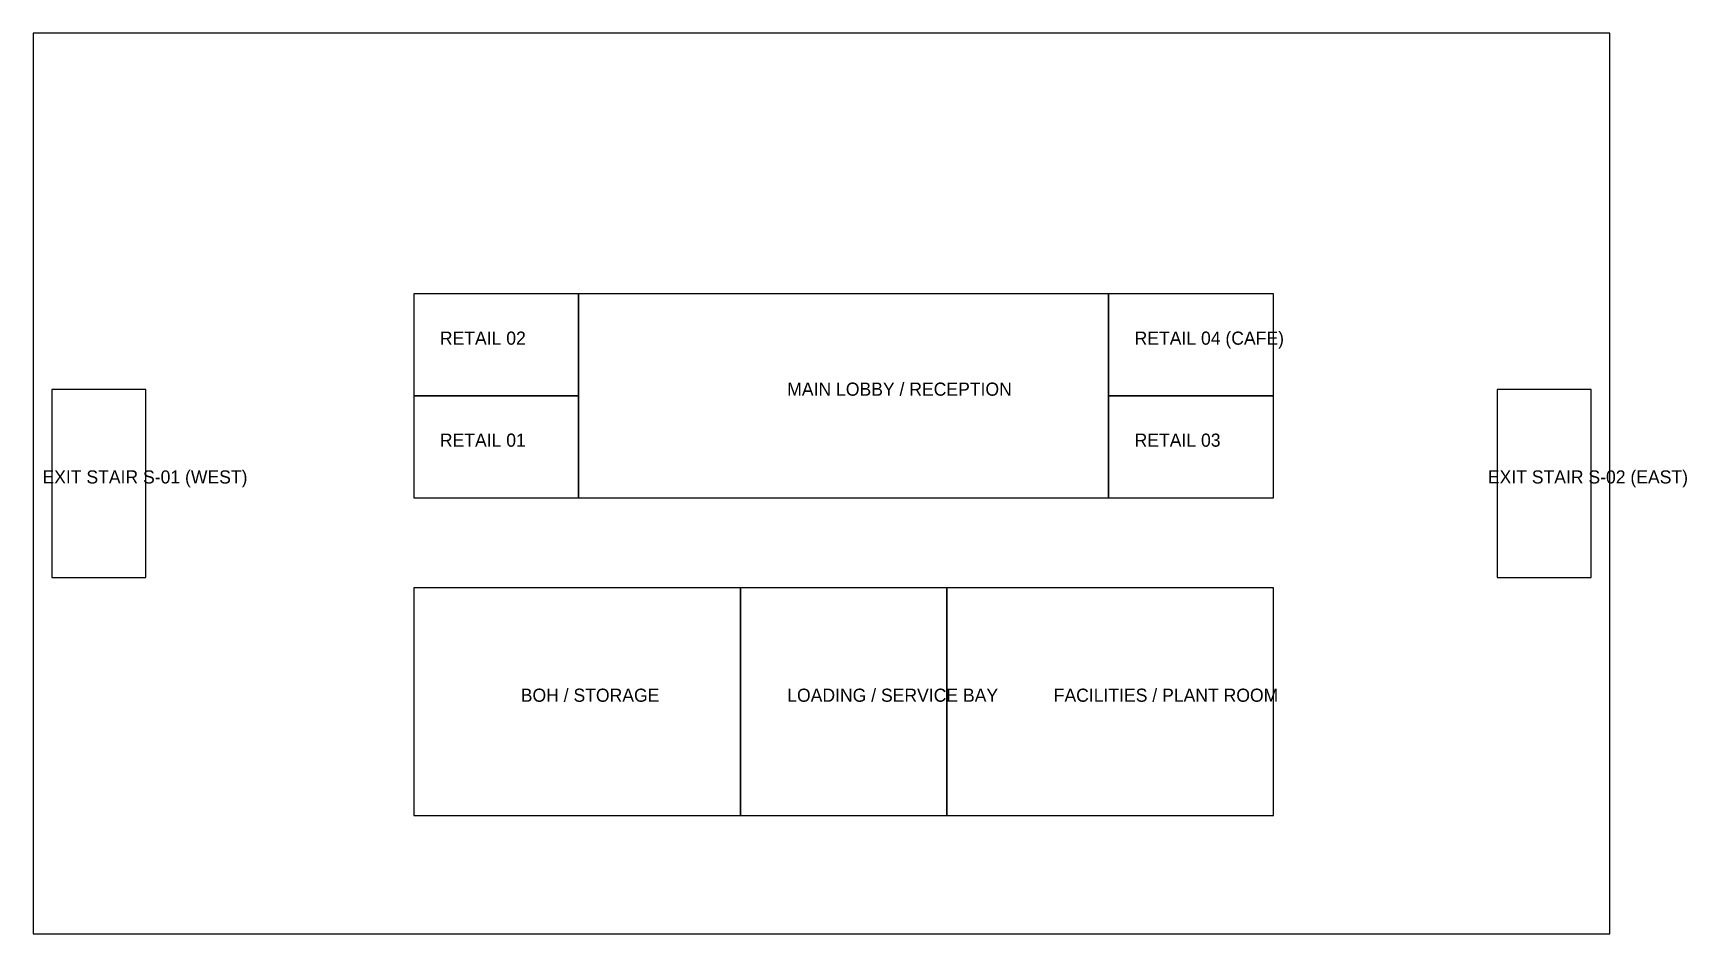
# Model space of a CAD drawing. Header units: metres. Extents: x 0 to 44052, y 0 to 24000.
import ezdxf

# ---------------------------------------------------------------- set-up
doc = ezdxf.new("R2010")
doc.units = ezdxf.units.M
for name, color, linetype in [('A-AREA-ROOM', 7, 'Continuous'), ('A-EXIT', 7, 'Continuous'), ('A-TEXT', 7, 'Continuous'), ('A-WALL-EXTR', 7, 'Continuous')]:
    doc.layers.add(name, color=color, linetype=linetype)

msp = doc.modelspace()

# ---------------------------------------------------------------- linework, layer by layer
at = {"layer": 'A-AREA-ROOM'}
for points in [[(10138.8, 14338.8), (14532, 14338.8), (14532, 17056.8), (10138.8, 17056.8)], [(14532, 11620.8), (28644, 11620.8), (28644, 17056.8), (14532, 17056.8)], [(28644, 14338.8), (33037.2, 14338.8), (33037.2, 17056.8), (28644, 17056.8)], [(10138.8, 11620.8), (14532, 11620.8), (14532, 14338.8), (10138.8, 14338.8)], [(28644, 11620.8), (33037.2, 11620.8), (33037.2, 14338.8), (28644, 14338.8)], [(10138.8, 3151.2), (18841.2, 3151.2), (18841.2, 9218.4), (10138.8, 9218.4)], [(18841.2, 3151.2), (24334.8, 3151.2), (24334.8, 9218.4), (18841.2, 9218.4)], [(24334.8, 3151.2), (33037.2, 3151.2), (33037.2, 9218.4), (24334.8, 9218.4)]]:
    msp.add_lwpolyline(points, close=True, dxfattribs=at)
at = {"layer": 'A-EXIT'}
for points in [[(500, 9500), (3000, 9500), (3000, 14500), (500, 14500)], [(39000, 9500), (41500, 9500), (41500, 14500), (39000, 14500)]]:
    msp.add_lwpolyline(points, close=True, dxfattribs=at)
at = {"layer": 'A-WALL-EXTR'}
msp.add_lwpolyline([(0, 0), (42000, 0), (42000, 24000), (0, 24000)], close=True, dxfattribs=at)

# ---------------------------------------------------------------- texts
at = {"layer": 'A-TEXT'}
for s, p in [('RETAIL 02', (10835.4, 15697.8)), ('RETAIL 04 (CAFE)', (29340.6, 15697.8)), ('MAIN LOBBY / RECEPTION', (20088, 14338.8)), ('RETAIL 01', (10835.4, 12979.8)), ('RETAIL 03', (29340.6, 12979.8)), ('EXIT STAIR S-01 (WEST)', (250, 12000)), ('EXIT STAIR S-02 (EAST)', (38750, 12000)), ('BOH / STORAGE', (12990, 6184.8)), ('LOADING / SERVICE BAY', (20088, 6184.8)), ('FACILITIES / PLANT ROOM', (27186, 6184.8))]:
    msp.add_text(s, height=350, dxfattribs=at).set_placement(p)

doc.saveas('drawing.dxf')
